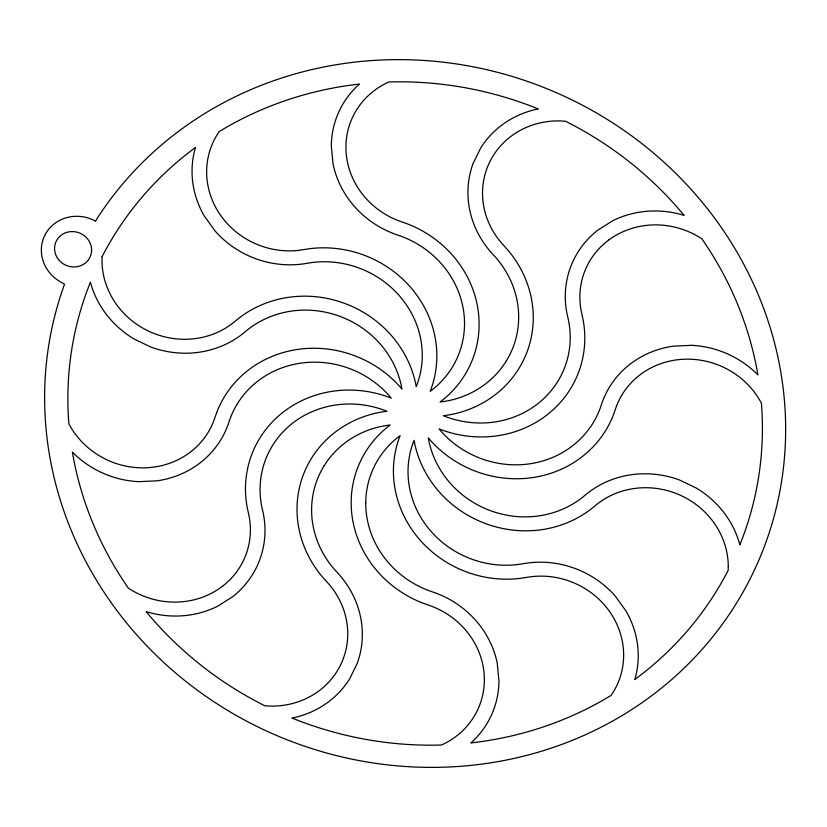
<?xml version="1.0" encoding="UTF-8"?>
<svg xmlns="http://www.w3.org/2000/svg" width="827" height="827" viewBox="0 0 827 827"><rect width="100%" height="100%" fill="white"/><g stroke="black" fill="none" stroke-linecap="round" stroke-linejoin="round"><path stroke-width="1.24" d="M102.083 256.711L102 260.774A79.857 74.895 22.1 0 0 151.744 332.547L155.404 333.994A79.857 74.895 22.1 0 0 232.418 323.44L239.313 317.857A109.288 102.507 22.1 0 1 359.435 310.073L364.118 312.73A109.288 102.507 22.1 0 1 415.567 383.283L416.198 386.654L417.501 383.242A94.578 88.696 22.1 0 0 409.944 310.456L407.556 306.579A94.578 88.696 22.1 0 0 307.148 263.286A94.578 88.696 22.1 0 1 215.041 230.929L204.352 216.105A94.578 88.696 22.1 0 1 195.451 147.485L194.934 147.878A350.266 328.515 22.1 0 0 102.083 256.711M728.267 566.226L728.194 570.289A350.266 328.515 22.1 0 1 635.332 679.122L634.826 679.515A94.578 88.696 22.1 0 0 625.915 610.895L615.236 596.071A94.578 88.696 22.1 0 0 523.129 563.714A94.578 88.696 22.1 0 1 422.721 520.421L420.333 516.544A94.578 88.696 22.1 0 1 412.776 443.758L414.079 440.346L414.709 443.717A109.288 102.507 22.1 0 0 466.159 514.27L470.832 516.927A109.288 102.507 22.1 0 0 590.954 509.143L597.859 503.56A79.857 74.895 22.1 0 1 674.873 493.006L678.533 494.453A79.857 74.895 22.1 0 1 728.267 566.226M365.751 502.919L365.844 507.333A94.578 88.696 22.1 0 0 432.356 591.853A94.578 88.696 22.1 0 1 497.234 663.182L498.95 680.797A94.578 88.696 22.1 0 1 470.904 742.946L471.566 742.853A350.266 328.515 22.1 0 0 611.091 695.424L613.293 692.034A79.857 74.895 22.1 0 0 606.708 607.711L604.217 604.733A79.857 74.895 22.1 0 0 530.272 576.822L521.217 578.228A109.288 102.507 22.1 0 1 410.419 527.378L407.659 522.902A109.288 102.507 22.1 0 1 398.924 438.786L400.123 435.643L397.177 437.897A94.578 88.696 22.1 0 0 365.751 502.919M464.588 323.564L464.516 324.081A94.578 88.696 22.1 0 1 433.09 389.103L430.154 391.357L431.353 388.214A109.288 102.507 22.1 0 0 422.618 304.098L419.858 299.622A109.288 102.507 22.1 0 0 309.06 248.772L300.005 250.178A79.857 74.895 22.1 0 1 226.05 222.267L223.559 219.289A79.857 74.895 22.1 0 1 216.984 134.966L219.186 131.576A350.266 328.515 22.1 0 1 358.711 84.147L359.373 84.054A94.578 88.696 22.1 0 0 331.317 146.203L333.043 163.818A94.578 88.696 22.1 0 0 397.921 235.147A94.578 88.696 22.1 0 1 464.433 319.667L464.588 323.564M55.399 313.505L53.9 319.449A373.711 350.503 22.1 0 0 177.712 674.77L182.715 678.895A373.711 350.503 22.1 0 0 283.248 738.242L289.316 740.651A373.711 350.503 22.1 0 0 307.727 747.257L313.929 749.262A373.711 350.503 22.1 0 0 364.521 761.553L370.93 762.618A373.711 350.503 22.1 0 0 396.702 765.802L403.162 766.329A373.711 350.503 22.1 0 0 578.424 737.808L584.203 735.296A373.711 350.503 22.1 0 0 751.34 576.429L754.007 570.919A373.711 350.503 22.1 0 0 602.356 116.421A373.711 350.503 22.1 0 0 118.654 188.825L114.819 193.621A373.711 350.503 22.1 0 0 97.048 218.628L95.353 221.326L93.244 219.941A37.37 35.054 22.1 0 0 44.71 235.509A37.37 35.054 22.1 0 0 62.345 282.875L64.496 284.302A373.711 350.503 22.1 0 0 55.399 313.505M216.684 412.58L213.79 420.84A79.857 74.895 22.1 0 1 154.349 467.028L150.493 467.482A79.857 74.895 22.1 0 1 70.926 427.507L68.868 423.858A350.266 328.515 22.1 0 1 90.174 282.782L90.391 282.183A94.578 88.696 22.1 0 0 133.871 338.894L150.648 346.958A94.578 88.696 22.1 0 0 245.309 331.668A94.578 88.696 22.1 0 1 352.705 322.137L356.757 324.442A94.578 88.696 22.1 0 1 401.271 385.485L401.963 389.135L399.668 386.447A109.288 102.507 22.1 0 0 319.284 348.374L313.95 348.239A109.288 102.507 22.1 0 0 216.684 412.58M616.477 406.16L613.582 414.42A109.288 102.507 22.1 0 1 516.327 478.761L510.983 478.626A109.288 102.507 22.1 0 1 430.609 440.553L428.314 437.865L428.996 441.515A94.578 88.696 22.1 0 0 473.52 502.558L477.561 504.863A94.578 88.696 22.1 0 0 584.958 495.332A94.578 88.696 22.1 0 1 679.618 480.042L696.406 488.106A94.578 88.696 22.1 0 1 739.876 544.817L740.103 544.218A350.266 328.515 22.1 0 0 761.409 403.142L759.341 399.493A79.857 74.895 22.1 0 0 679.773 359.518L675.928 359.972A79.857 74.895 22.1 0 0 616.477 406.16M487.589 166.703L486.845 168.739A79.857 74.895 22.1 0 0 501.348 242.838L507.509 249.682A109.288 102.507 22.1 0 1 521.041 364.872L518.467 369.235A109.288 102.507 22.1 0 1 446.828 415.257L443.324 415.712L446.952 417.118A94.578 88.696 22.1 0 0 522.902 413.138L526.861 411.029A94.578 88.696 22.1 0 0 567.746 316.979A94.578 88.696 22.1 0 1 597.528 230.361L612.59 220.809A94.578 88.696 22.1 0 1 684.115 215.371L683.671 214.865A350.266 328.515 22.1 0 0 565.451 121.218L561.192 120.959A79.857 74.895 22.1 0 0 488.199 165.307L487.589 166.703M343.432 658.261L342.068 661.693A79.857 74.895 22.1 0 1 269.085 706.041L264.816 705.782A350.266 328.515 22.1 0 1 146.596 612.135L146.162 611.629A94.578 88.696 22.1 0 0 217.687 606.191L232.749 596.639A94.578 88.696 22.1 0 0 262.531 510.021A94.578 88.696 22.1 0 1 303.416 415.971L307.375 413.862A94.578 88.696 22.1 0 1 383.315 409.882L386.943 411.288L383.449 411.743A109.288 102.507 22.1 0 0 311.81 457.765L309.226 462.128A109.288 102.507 22.1 0 0 322.768 577.318L328.919 584.162A79.857 74.895 22.1 0 1 343.432 658.261M324.07 465.735L322.179 469.095A94.578 88.696 22.1 0 0 336.971 572.201A94.578 88.696 22.1 0 1 357.233 663.388L349.532 679.07A94.578 88.696 22.1 0 1 292.045 718.094L292.675 718.332A350.266 328.515 22.1 0 0 441.484 745.024L445.215 743.204A79.857 74.895 22.1 0 0 483.557 668.929L482.906 665.228A79.857 74.895 22.1 0 0 431.828 606.325L423.052 603.183A109.288 102.507 22.1 0 1 351.268 507.323L351.165 502.216A109.288 102.507 22.1 0 1 387.481 427.083L390.189 425.006L386.395 425.502A94.578 88.696 22.1 0 0 324.411 465.332L324.07 465.735M506.393 360.779L505.866 361.668A94.578 88.696 22.1 0 1 443.872 401.498L440.078 401.994L442.796 399.917A109.288 102.507 22.1 0 0 479.112 324.784L479.009 319.677A109.288 102.507 22.1 0 0 407.225 223.817L398.438 220.675A79.857 74.895 22.1 0 1 347.371 161.772L346.72 158.071A79.857 74.895 22.1 0 1 385.062 83.796L388.783 81.976A350.266 328.515 22.1 0 1 537.602 108.668L538.232 108.906A94.578 88.696 22.1 0 0 480.745 147.93L473.044 163.612A94.578 88.696 22.1 0 0 493.305 254.799A94.578 88.696 22.1 0 1 508.098 357.905L506.393 360.779M608.827 239.923L607.101 241.277A79.857 74.895 22.1 0 0 581.154 310.735L583.045 319.449A109.288 102.507 22.1 0 1 534.707 423.104L530.128 425.543A109.288 102.507 22.1 0 1 442.362 430.133L439.013 428.841L441.504 431.756A94.578 88.696 22.1 0 0 511.055 464.712L515.686 464.826A94.578 88.696 22.1 0 0 601.291 405.023A94.578 88.696 22.1 0 1 673.137 346.182L691.527 345.324A94.578 88.696 22.1 0 1 757.914 374.92L757.79 374.29A350.266 328.515 22.1 0 0 701.844 238.765L698.195 236.512A79.857 74.895 22.1 0 0 610.109 239.034L608.827 239.923M223.166 585.723L220.158 587.966A79.857 74.895 22.1 0 1 132.082 590.488L128.433 588.235A350.266 328.515 22.1 0 1 72.476 452.71L72.352 452.08A94.578 88.696 22.1 0 0 138.75 481.676L157.13 480.818A94.578 88.696 22.1 0 0 228.976 421.977A94.578 88.696 22.1 0 1 314.591 362.174L319.212 362.288A94.578 88.696 22.1 0 1 388.762 395.244L391.254 398.159L387.904 396.867A109.288 102.507 22.1 0 0 300.139 401.457L295.57 403.896A109.288 102.507 22.1 0 0 247.232 507.551L249.113 516.265A79.857 74.895 22.1 0 1 223.166 585.723M58.407 259.43A18.69 17.522 22.1 0 0 90.215 256.721A18.69 17.522 22.1 0 0 70.626 231.643A18.69 17.522 22.1 0 0 58.407 259.43"/></g></svg>
